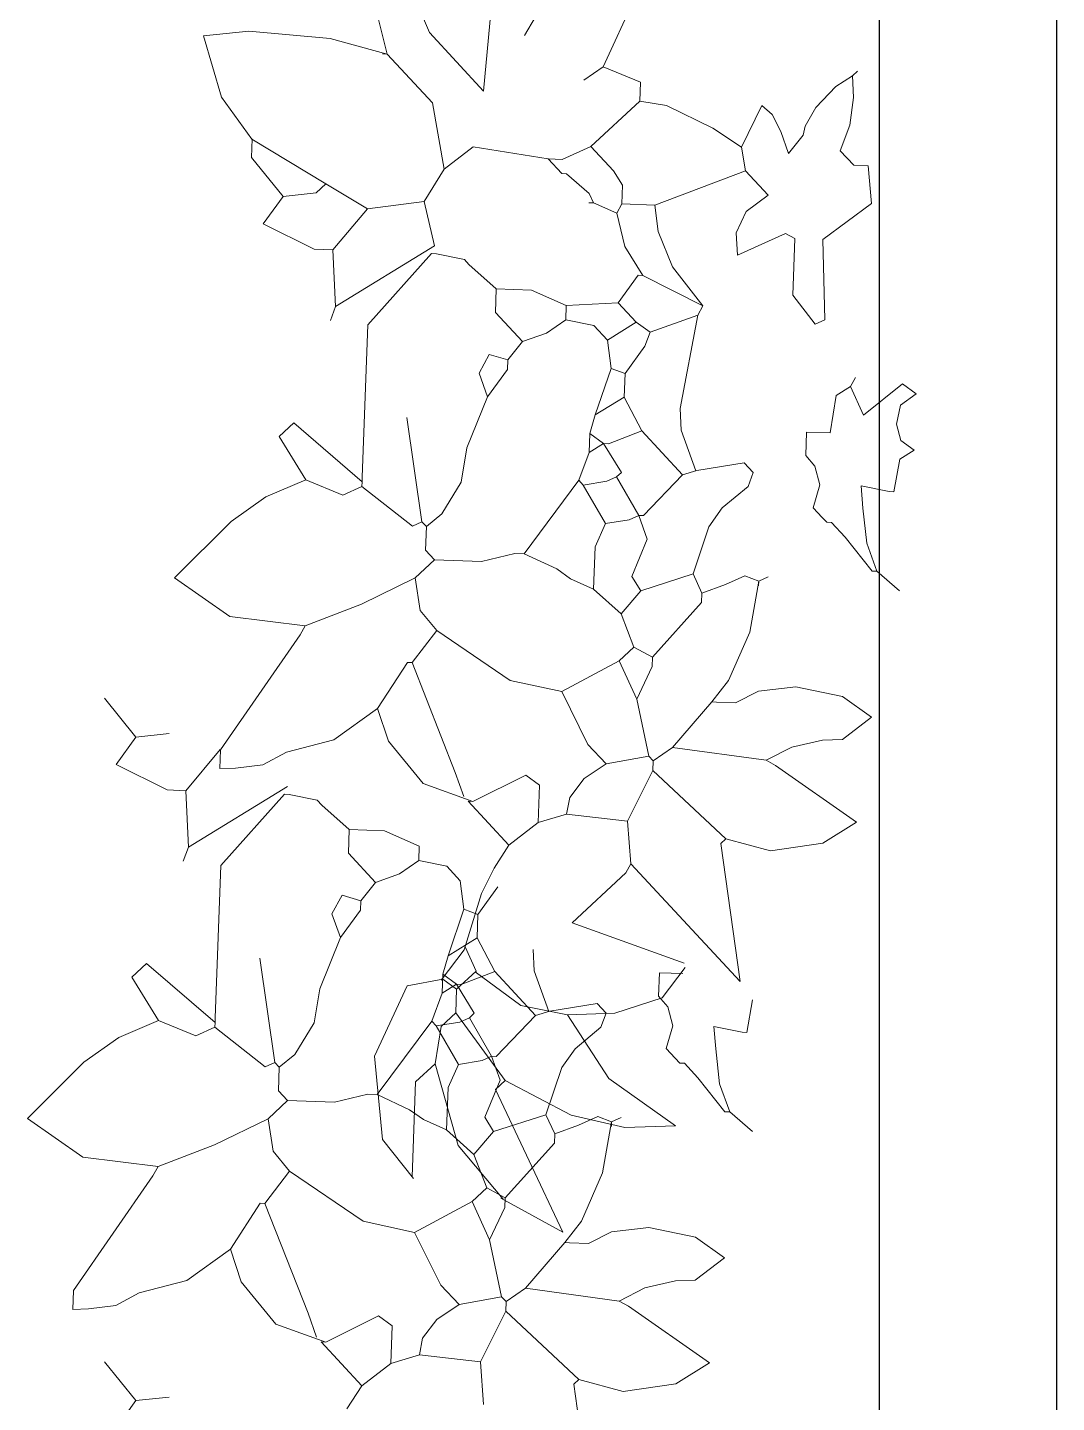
# Model space of a CAD drawing. Header units: millimetres. Extents: x 2667 to 2848, y -1 to 1765.
# Drawn here: x 2814.421 to 2815.001, y 1720.363 to 1721.138 of the extents above; entities that cross this region are included whole.
import ezdxf

# ---------------------------------------------------------------- set-up
doc = ezdxf.new("R2010")
doc.units = ezdxf.units.MM
doc.layers.add('PROIEZIONI', color=145, linetype='Continuous')
doc.layers.add('VERDE_giardino', color=74, linetype='Continuous', lineweight=9)

msp = doc.modelspace()

# ---------------------------------------------------------------- linework, layer by layer
at = {"layer": 'PROIEZIONI'}
for p, q in [((2814.90139, 1736.7425), (2814.90139, 1719.00637)), ((2815.00139, 1736.7425), (2815.00139, 1719.00637))]:
    msp.add_line(p, q, dxfattribs=at)
at = {"layer": 'VERDE_giardino'}
for p, q in [((2814.74592, 1721.11584), (2814.77474, 1721.17848)), ((2814.64795, 1721.13504), (2814.63286, 1721.17122)), ((2814.68405, 1721.16342), (2814.67842, 1721.10208)), ((2814.71841, 1721.16196), (2814.70145, 1721.13339)), ((2814.61486, 1721.16042), (2814.62411, 1721.12293)), ((2814.52054, 1721.1332), (2814.54618, 1721.13593)), ((2814.53078, 1721.09871), (2814.52054, 1721.1332)), ((2814.54618, 1721.13593), (2814.59199, 1721.13182)), ((2814.59199, 1721.13182), (2814.62411, 1721.12293)), ((2814.67842, 1721.10208), (2814.64795, 1721.13504)), ((2814.62411, 1721.12293), (2814.62146, 1721.12303)), ((2814.62411, 1721.12293), (2814.64965, 1721.09547)), ((2814.74592, 1721.11584), (2814.73503, 1721.10828)), ((2814.74592, 1721.11584), (2814.76684, 1721.10712)), ((2814.88639, 1721.11073), (2814.87696, 1721.10462)), ((2814.88639, 1721.11072), (2814.88913, 1721.11328)), ((2814.88695, 1721.09841), (2814.88639, 1721.11073)), ((2814.76684, 1721.10712), (2814.76645, 1721.09652)), ((2814.87696, 1721.10462), (2814.86581, 1721.09284)), ((2814.54778, 1721.07494), (2814.53078, 1721.09871)), ((2814.64965, 1721.09547), (2814.65624, 1721.05807)), ((2814.73898, 1721.07098), (2814.76645, 1721.09652)), ((2814.78159, 1721.09396), (2814.76645, 1721.09652)), ((2814.80768, 1721.08131), (2814.78159, 1721.09396)), ((2814.82388, 1721.07054), (2814.83535, 1721.09401)), ((2814.84115, 1721.08886), (2814.83535, 1721.09401)), ((2814.86581, 1721.09284), (2814.85981, 1721.08233)), ((2814.88485, 1721.08288), (2814.88695, 1721.09841)), ((2814.84592, 1721.07943), (2814.84115, 1721.08886)), ((2814.82388, 1721.07054), (2814.80768, 1721.08131)), ((2814.85029, 1721.06692), (2814.84592, 1721.07943)), ((2814.85862, 1721.07724), (2814.85029, 1721.06692)), ((2814.85981, 1721.08233), (2814.85862, 1721.07724)), ((2814.87954, 1721.06852), (2814.88485, 1721.08288)), ((2814.54768, 1721.06469), (2814.54807, 1721.07528)), ((2814.58961, 1721.04989), (2814.54778, 1721.07494)), ((2814.65624, 1721.05807), (2814.67263, 1721.07075)), ((2814.71484, 1721.0639), (2814.67263, 1721.07075)), ((2814.72279, 1721.06361), (2814.73898, 1721.07098)), ((2814.73898, 1721.07098), (2814.75175, 1721.05725)), ((2814.82388, 1721.07054), (2814.82605, 1721.05719)), ((2814.56546, 1721.04281), (2814.54768, 1721.06469)), ((2814.71484, 1721.0639), (2814.7225, 1721.05566)), ((2814.71484, 1721.0639), (2814.72279, 1721.06361)), ((2814.8872, 1721.06028), (2814.87954, 1721.06852)), ((2814.65624, 1721.05807), (2814.64497, 1721.03991)), ((2814.7225, 1721.05566), (2814.72515, 1721.05556)), ((2814.72515, 1721.05556), (2814.73801, 1721.04448)), ((2814.75175, 1721.05725), (2814.75676, 1721.04911)), ((2814.77492, 1721.03782), (2814.82605, 1721.05719)), ((2814.82605, 1721.05719), (2814.83882, 1721.04346)), ((2814.89515, 1721.05999), (2814.8872, 1721.06028)), ((2814.89515, 1721.05999), (2814.89703, 1721.03869)), ((2814.58411, 1721.04478), (2814.58961, 1721.04989)), ((2814.58961, 1721.04989), (2814.61297, 1721.03576)), ((2814.75676, 1721.04911), (2814.75638, 1721.0385)), ((2814.56546, 1721.04281), (2814.55428, 1721.02729)), ((2814.56546, 1721.04281), (2814.58411, 1721.04478)), ((2814.61297, 1721.03576), (2814.64497, 1721.03991)), ((2814.64497, 1721.03991), (2814.6508, 1721.01501)), ((2814.73782, 1721.03918), (2814.74047, 1721.03908)), ((2814.73801, 1721.04448), (2814.74047, 1721.03908)), ((2814.74047, 1721.03908), (2814.75353, 1721.0333)), ((2814.75353, 1721.0333), (2814.75638, 1721.0385)), ((2814.75638, 1721.0385), (2814.77492, 1721.03782)), ((2814.83882, 1721.04346), (2814.8264, 1721.03432)), ((2814.89703, 1721.03869), (2814.86975, 1721.01845)), ((2814.59355, 1721.01259), (2814.61297, 1721.03576)), ((2814.75353, 1721.0333), (2814.75815, 1721.01455)), ((2814.77696, 1721.02296), (2814.77492, 1721.03782)), ((2814.8264, 1721.03432), (2814.82086, 1721.02234)), ((2814.55428, 1721.02729), (2814.58295, 1721.01297)), ((2814.78492, 1721.00317), (2814.77696, 1721.02296)), ((2814.59505, 1720.98069), (2814.6508, 1721.01501)), ((2814.82086, 1721.02234), (2814.82166, 1721.00959)), ((2814.82166, 1721.00959), (2814.84865, 1721.02188)), ((2814.84865, 1721.02188), (2814.85385, 1721.01903)), ((2814.85385, 1721.01903), (2814.85269, 1720.98722)), ((2814.86975, 1721.01845), (2814.87076, 1720.9733)), ((2814.58295, 1721.01297), (2814.59355, 1721.01259)), ((2814.59355, 1721.01259), (2814.59505, 1720.98069)), ((2814.6492, 1721.01056), (2814.61325, 1720.97047)), ((2814.65186, 1721.01046), (2814.6492, 1721.01056)), ((2814.65186, 1721.01046), (2814.66766, 1721.00724)), ((2814.66766, 1721.00724), (2814.67021, 1721.00449)), ((2814.75815, 1721.01455), (2814.76817, 1720.99826)), ((2814.67021, 1721.00449), (2814.68563, 1720.99066)), ((2814.80205, 1720.98111), (2814.78492, 1721.00317)), ((2814.75435, 1720.98285), (2814.76553, 1720.99836)), ((2814.76553, 1720.99836), (2814.76817, 1720.99826)), ((2814.76817, 1720.99826), (2814.80205, 1720.98111)), ((2814.68563, 1720.99066), (2814.68515, 1720.97741)), ((2814.68563, 1720.99066), (2814.70554, 1720.98998)), ((2814.70554, 1720.98998), (2814.7251, 1720.98126)), ((2814.85269, 1720.98722), (2814.86537, 1720.97084)), ((2814.59505, 1720.98069), (2814.5921, 1720.97284)), ((2814.68515, 1720.97741), (2814.70047, 1720.96093)), ((2814.72481, 1720.97331), (2814.7251, 1720.98126)), ((2814.7251, 1720.98126), (2814.75435, 1720.98285)), ((2814.75435, 1720.98285), (2814.76456, 1720.97186)), ((2814.7992, 1720.97591), (2814.80205, 1720.98111)), ((2814.61325, 1720.97047), (2814.61012, 1720.88461)), ((2814.71392, 1720.96575), (2814.72481, 1720.97331)), ((2814.72481, 1720.97331), (2814.74061, 1720.97008)), ((2814.74061, 1720.97008), (2814.74827, 1720.96184)), ((2814.74827, 1720.96184), (2814.76456, 1720.97186)), ((2814.76456, 1720.97186), (2814.77232, 1720.96627)), ((2814.77232, 1720.96627), (2814.7992, 1720.97591)), ((2814.7992, 1720.97591), (2814.78932, 1720.92319)), ((2814.86537, 1720.97084), (2814.87076, 1720.9733)), ((2814.69214, 1720.95062), (2814.70047, 1720.96093)), ((2814.70047, 1720.96093), (2814.71392, 1720.96575)), ((2814.74827, 1720.96184), (2814.75034, 1720.94584)), ((2814.76938, 1720.95841), (2814.77232, 1720.96627)), ((2814.67594, 1720.94325), (2814.68163, 1720.95365)), ((2814.68163, 1720.95365), (2814.69214, 1720.95062)), ((2814.75819, 1720.9429), (2814.76938, 1720.95841)), ((2814.68076, 1720.9298), (2814.69194, 1720.94531)), ((2814.69194, 1720.94531), (2814.69214, 1720.95062)), ((2814.74142, 1720.91963), (2814.75034, 1720.94584)), ((2814.75034, 1720.94584), (2814.75819, 1720.9429)), ((2814.68076, 1720.9298), (2814.67594, 1720.94325)), ((2814.75771, 1720.92965), (2814.75819, 1720.9429)), ((2814.88816, 1720.94082), (2814.88531, 1720.93562)), ((2814.6691, 1720.90104), (2814.68076, 1720.9298)), ((2814.74142, 1720.91963), (2814.75771, 1720.92965)), ((2814.75771, 1720.92965), (2814.76764, 1720.91071)), ((2814.87374, 1720.9095), (2814.87716, 1720.9306)), ((2814.87716, 1720.9306), (2814.88531, 1720.93562)), ((2814.88531, 1720.93562), (2814.89268, 1720.91943)), ((2814.89268, 1720.91943), (2814.91456, 1720.9372)), ((2814.91341, 1720.92522), (2814.92232, 1720.93162)), ((2814.91456, 1720.9372), (2814.92232, 1720.93162)), ((2814.78932, 1720.92319), (2814.7899, 1720.91114)), ((2814.91112, 1720.91443), (2814.91341, 1720.92522)), ((2814.56319, 1720.90755), (2814.57143, 1720.91521)), ((2814.57143, 1720.91521), (2814.61002, 1720.88196)), ((2814.6437, 1720.8595), (2814.63523, 1720.91819)), ((2814.73839, 1720.90913), (2814.74142, 1720.91963)), ((2814.91364, 1720.90527), (2814.91112, 1720.91443)), ((2814.57822, 1720.88312), (2814.56319, 1720.90755)), ((2814.738, 1720.89853), (2814.73839, 1720.90913)), ((2814.73839, 1720.90913), (2814.74615, 1720.90353)), ((2814.7488, 1720.90344), (2814.76764, 1720.91071)), ((2814.76764, 1720.91071), (2814.79062, 1720.88599)), ((2814.7899, 1720.91114), (2814.79808, 1720.88817)), ((2814.86001, 1720.89673), (2814.86049, 1720.90999)), ((2814.86049, 1720.90999), (2814.87374, 1720.9095)), ((2814.6691, 1720.90104), (2814.66586, 1720.88175)), ((2814.73212, 1720.88282), (2814.738, 1720.89853)), ((2814.738, 1720.89853), (2814.74615, 1720.90353)), ((2814.74615, 1720.90353), (2814.75617, 1720.88725)), ((2814.74615, 1720.90353), (2814.7488, 1720.90344)), ((2814.91302, 1720.8948), (2814.92116, 1720.89981)), ((2814.92116, 1720.89981), (2814.91364, 1720.90527)), ((2814.79867, 1720.88836), (2814.82536, 1720.89269)), ((2814.82536, 1720.89269), (2814.83047, 1720.8872)), ((2814.86514, 1720.89071), (2814.86001, 1720.89673)), ((2814.90969, 1720.87635), (2814.91302, 1720.8948)), ((2814.55577, 1720.87358), (2814.57822, 1720.88312)), ((2814.57822, 1720.88312), (2814.59913, 1720.87439)), ((2814.61002, 1720.88196), (2814.61012, 1720.88461)), ((2814.74802, 1720.88224), (2814.75342, 1720.88469)), ((2814.75617, 1720.88725), (2814.75342, 1720.88469)), ((2814.75342, 1720.88469), (2814.7659, 1720.86301)), ((2814.76855, 1720.86291), (2814.79062, 1720.88599)), ((2814.79062, 1720.88599), (2814.79867, 1720.88836)), ((2814.83047, 1720.8872), (2814.82753, 1720.87934)), ((2814.86808, 1720.88018), (2814.86514, 1720.89071)), ((2814.59913, 1720.87439), (2814.60992, 1720.87931)), ((2814.60992, 1720.87931), (2814.61002, 1720.88196)), ((2814.60992, 1720.87931), (2814.63831, 1720.85704)), ((2814.66586, 1720.88175), (2814.65499, 1720.86387)), ((2814.70143, 1720.84147), (2814.73212, 1720.88282)), ((2814.73212, 1720.88282), (2814.73468, 1720.88007)), ((2814.73468, 1720.88007), (2814.74802, 1720.88224)), ((2814.73468, 1720.88007), (2814.74715, 1720.85839)), ((2814.82753, 1720.87934), (2814.81299, 1720.86723)), ((2814.86425, 1720.86738), (2814.86808, 1720.88018)), ((2814.89123, 1720.87967), (2814.90704, 1720.87645)), ((2814.8923, 1720.86706), (2814.89123, 1720.87967)), ((2814.90704, 1720.87645), (2814.90969, 1720.87635)), ((2814.53611, 1720.85967), (2814.55577, 1720.87358)), ((2814.65499, 1720.86387), (2814.64626, 1720.85675)), ((2814.74715, 1720.85839), (2814.7605, 1720.86055)), ((2814.7605, 1720.86055), (2814.7659, 1720.86301)), ((2814.7659, 1720.86301), (2814.77072, 1720.84957)), ((2814.7659, 1720.86301), (2814.76855, 1720.86291)), ((2814.81299, 1720.86723), (2814.80548, 1720.85662)), ((2814.86936, 1720.8619), (2814.86425, 1720.86738)), ((2814.86936, 1720.8619), (2814.87191, 1720.85914)), ((2814.89443, 1720.84749), (2814.8923, 1720.86706)), ((2814.50431, 1720.82792), (2814.53611, 1720.85967)), ((2814.63831, 1720.85704), (2814.6437, 1720.8595)), ((2814.6437, 1720.8595), (2814.64626, 1720.85675)), ((2814.64626, 1720.85675), (2814.64577, 1720.8435)), ((2814.74138, 1720.84533), (2814.74715, 1720.85839)), ((2814.80548, 1720.85662), (2814.79655, 1720.83005)), ((2814.87191, 1720.85914), (2814.87456, 1720.85905)), ((2814.87456, 1720.85905), (2814.88222, 1720.85081)), ((2814.74051, 1720.82148), (2814.74138, 1720.84533)), ((2814.77072, 1720.84957), (2814.76199, 1720.82865)), ((2814.88222, 1720.85081), (2814.89744, 1720.83168)), ((2814.9001, 1720.83158), (2814.89443, 1720.84749)), ((2814.63989, 1720.82779), (2814.65088, 1720.83801)), ((2814.64577, 1720.8435), (2814.65088, 1720.83801)), ((2814.65088, 1720.83801), (2814.67738, 1720.83705)), ((2814.67738, 1720.83705), (2814.69613, 1720.84167)), ((2814.69613, 1720.84167), (2814.70143, 1720.84147)), ((2814.70143, 1720.84147), (2814.71969, 1720.83285)), ((2814.71969, 1720.83285), (2814.72745, 1720.82726)), ((2814.76701, 1720.82051), (2814.79655, 1720.83005)), ((2814.79655, 1720.83005), (2814.80146, 1720.81925)), ((2814.8149, 1720.82407), (2814.82569, 1720.82898)), ((2814.82569, 1720.82898), (2814.83355, 1720.82605)), ((2814.89744, 1720.83168), (2814.9001, 1720.83158)), ((2814.9001, 1720.83158), (2814.91296, 1720.8205)), ((2814.53543, 1720.80607), (2814.50431, 1720.82792)), ((2814.63989, 1720.82779), (2814.60974, 1720.81312)), ((2814.6428, 1720.80947), (2814.63989, 1720.82779)), ((2814.72745, 1720.82726), (2814.74051, 1720.82148)), ((2814.74051, 1720.82148), (2814.75593, 1720.80764)), ((2814.76199, 1720.82865), (2814.76701, 1720.82051)), ((2814.80146, 1720.81925), (2814.8149, 1720.82407)), ((2814.82849, 1720.7973), (2814.83355, 1720.82605)), ((2814.83345, 1720.8234), (2814.83355, 1720.82605)), ((2814.83355, 1720.82605), (2814.83895, 1720.8285)), ((2814.75593, 1720.80764), (2814.76701, 1720.82051)), ((2814.77361, 1720.78311), (2814.80126, 1720.81395)), ((2814.80126, 1720.81395), (2814.80146, 1720.81925)), ((2814.57787, 1720.80087), (2814.53543, 1720.80607)), ((2814.60974, 1720.81312), (2814.57787, 1720.80087)), ((2814.65208, 1720.79816), (2814.6428, 1720.80947)), ((2814.75593, 1720.80764), (2814.7632, 1720.7888)), ((2814.57503, 1720.79566), (2814.57787, 1720.80087)), ((2814.63815, 1720.78009), (2814.65208, 1720.79816)), ((2814.65208, 1720.79816), (2814.69352, 1720.77011)), ((2814.53022, 1720.73096), (2814.57503, 1720.79566)), ((2814.81658, 1720.77008), (2814.82849, 1720.7973)), ((2814.75496, 1720.78114), (2814.7632, 1720.7888)), ((2814.7632, 1720.7888), (2814.77361, 1720.78311)), ((2814.77341, 1720.77782), (2814.77361, 1720.78311)), ((2814.61864, 1720.75426), (2814.63551, 1720.78018)), ((2814.63551, 1720.78018), (2814.63815, 1720.78009)), ((2814.63815, 1720.78009), (2814.66243, 1720.71817)), ((2814.72248, 1720.76375), (2814.75496, 1720.78114)), ((2814.75496, 1720.78114), (2814.76479, 1720.75955)), ((2814.76479, 1720.75955), (2814.77341, 1720.77782)), ((2814.69352, 1720.77011), (2814.72248, 1720.76375)), ((2814.80719, 1720.75801), (2814.81658, 1720.77008)), ((2814.48255, 1720.73816), (2814.46477, 1720.76004)), ((2814.72248, 1720.76375), (2814.73732, 1720.73402)), ((2814.76479, 1720.75955), (2814.77158, 1720.72746)), ((2814.83345, 1720.76403), (2814.82044, 1720.75752)), ((2814.85444, 1720.76644), (2814.83345, 1720.76403)), ((2814.88083, 1720.76094), (2814.85444, 1720.76644)), ((2814.8971, 1720.74943), (2814.88083, 1720.76094)), ((2814.59411, 1720.73658), (2814.61864, 1720.75426)), ((2814.62479, 1720.73579), (2814.61864, 1720.75426)), ((2814.78502, 1720.73228), (2814.80719, 1720.75801)), ((2814.80719, 1720.75801), (2814.80984, 1720.75791)), ((2814.82044, 1720.75752), (2814.80984, 1720.75791)), ((2814.8971, 1720.74943), (2814.88072, 1720.73675)), ((2814.48255, 1720.73816), (2814.47136, 1720.72265)), ((2814.48255, 1720.73816), (2814.5012, 1720.74013)), ((2814.56731, 1720.7296), (2814.59411, 1720.73658)), ((2814.85225, 1720.73252), (2814.86949, 1720.73642)), ((2814.86949, 1720.73642), (2814.88072, 1720.73675)), ((2814.51064, 1720.70794), (2814.53006, 1720.73112)), ((2814.52983, 1720.72035), (2814.53022, 1720.73096)), ((2814.56731, 1720.7296), (2814.55409, 1720.72253)), ((2814.64435, 1720.71193), (2814.62479, 1720.73579)), ((2814.73732, 1720.73402), (2814.74753, 1720.72303)), ((2814.77413, 1720.72472), (2814.78502, 1720.73228)), ((2814.78502, 1720.73228), (2814.83783, 1720.72505)), ((2814.83783, 1720.72505), (2814.85225, 1720.73252)), ((2814.47136, 1720.72265), (2814.50004, 1720.70833)), ((2814.5387, 1720.72065), (2814.52983, 1720.72035)), ((2814.55409, 1720.72253), (2814.5387, 1720.72065)), ((2814.74753, 1720.72303), (2814.73509, 1720.71472)), ((2814.74753, 1720.72303), (2814.77158, 1720.72746)), ((2814.77158, 1720.72746), (2814.77413, 1720.72472)), ((2814.77394, 1720.71941), (2814.77413, 1720.72472)), ((2814.83783, 1720.72505), (2814.84304, 1720.7222)), ((2814.84304, 1720.7222), (2814.88872, 1720.69022)), ((2814.66243, 1720.71817), (2814.66725, 1720.70473)), ((2814.67246, 1720.70189), (2814.70219, 1720.71672)), ((2814.70219, 1720.71672), (2814.70994, 1720.71113)), ((2814.73509, 1720.71472), (2814.72704, 1720.70404)), ((2814.75963, 1720.69075), (2814.77394, 1720.71941)), ((2814.77394, 1720.71941), (2814.81499, 1720.68077)), ((2814.50004, 1720.70833), (2814.51064, 1720.70794)), ((2814.51064, 1720.70794), (2814.51213, 1720.67605)), ((2814.51213, 1720.67605), (2814.56788, 1720.71037)), ((2814.56629, 1720.70592), (2814.53033, 1720.66583)), ((2814.56895, 1720.70582), (2814.56629, 1720.70592)), ((2814.56895, 1720.70582), (2814.58475, 1720.70259)), ((2814.67246, 1720.70189), (2814.64435, 1720.71193)), ((2814.70994, 1720.71113), (2814.70917, 1720.68993)), ((2814.58475, 1720.70259), (2814.5873, 1720.69985)), ((2814.5873, 1720.69985), (2814.60272, 1720.68602)), ((2814.6698, 1720.70198), (2814.69279, 1720.67726)), ((2814.6698, 1720.70198), (2814.67246, 1720.70189)), ((2814.72704, 1720.70404), (2814.72527, 1720.69465)), ((2814.69279, 1720.67726), (2814.70917, 1720.68993)), ((2814.70917, 1720.68993), (2814.72527, 1720.69465)), ((2814.72527, 1720.69465), (2814.75963, 1720.69075)), ((2814.75963, 1720.69075), (2814.76141, 1720.6668)), ((2814.88872, 1720.69022), (2814.86975, 1720.67838)), ((2814.60272, 1720.68602), (2814.60224, 1720.67276)), ((2814.60272, 1720.68602), (2814.62263, 1720.68533)), ((2814.62263, 1720.68533), (2814.64218, 1720.67662)), ((2814.51213, 1720.67605), (2814.50919, 1720.66819)), ((2814.64189, 1720.66867), (2814.64218, 1720.67662)), ((2814.69279, 1720.67726), (2814.68435, 1720.6643)), ((2814.81224, 1720.67821), (2814.81499, 1720.68077)), ((2814.82306, 1720.60049), (2814.81224, 1720.67821)), ((2814.84015, 1720.67402), (2814.81499, 1720.68077)), ((2814.86975, 1720.67838), (2814.84015, 1720.67402)), ((2814.60224, 1720.67276), (2814.61756, 1720.65628)), ((2814.63101, 1720.6611), (2814.64189, 1720.66867)), ((2814.64189, 1720.66867), (2814.6577, 1720.66544)), ((2814.75856, 1720.66159), (2814.76141, 1720.6668)), ((2814.76141, 1720.6668), (2814.82306, 1720.60049)), ((2814.53033, 1720.66583), (2814.5272, 1720.57996)), ((2814.61756, 1720.65628), (2814.63101, 1720.6611)), ((2814.6577, 1720.66544), (2814.66536, 1720.6572)), ((2814.68435, 1720.6643), (2814.67733, 1720.65008)), ((2814.72835, 1720.6335), (2814.75856, 1720.66159)), ((2814.60922, 1720.64597), (2814.61756, 1720.65628)), ((2814.66536, 1720.6572), (2814.66743, 1720.6412)), ((2814.67528, 1720.63826), (2814.68647, 1720.65377)), ((2814.59303, 1720.6386), (2814.59872, 1720.64901)), ((2814.59872, 1720.64901), (2814.60922, 1720.64597)), ((2814.60903, 1720.64067), (2814.60922, 1720.64597)), ((2814.67733, 1720.65008), (2814.66749, 1720.61827)), ((2814.59785, 1720.62515), (2814.59303, 1720.6386)), ((2814.59785, 1720.62515), (2814.60903, 1720.64067)), ((2814.65851, 1720.61498), (2814.66743, 1720.6412)), ((2814.66743, 1720.6412), (2814.67528, 1720.63826)), ((2814.6748, 1720.62501), (2814.67528, 1720.63826)), ((2814.7915, 1720.61084), (2814.72835, 1720.6335)), ((2814.58618, 1720.59639), (2814.59785, 1720.62515)), ((2814.65851, 1720.61498), (2814.6748, 1720.62501)), ((2814.66803, 1720.62001), (2814.67428, 1720.60628)), ((2814.6748, 1720.62501), (2814.68473, 1720.60607)), ((2814.56079, 1720.55485), (2814.55231, 1720.61355)), ((2814.66749, 1720.61827), (2814.65461, 1720.60119)), ((2814.65548, 1720.60448), (2814.65851, 1720.61498)), ((2814.70641, 1720.61855), (2814.70698, 1720.60649)), ((2814.48027, 1720.6029), (2814.48851, 1720.61057)), ((2814.48851, 1720.61057), (2814.52711, 1720.57731)), ((2814.65509, 1720.59388), (2814.65548, 1720.60448)), ((2814.65548, 1720.60448), (2814.66323, 1720.59889)), ((2814.67428, 1720.60628), (2814.66329, 1720.59606)), ((2814.66588, 1720.59879), (2814.68473, 1720.60607)), ((2814.69954, 1720.58688), (2814.67368, 1720.60586)), ((2814.68473, 1720.60607), (2814.70771, 1720.58135)), ((2814.70698, 1720.60649), (2814.71517, 1720.58353)), ((2814.77709, 1720.59209), (2814.77758, 1720.60534)), ((2814.77758, 1720.60534), (2814.79083, 1720.60486)), ((2814.77916, 1720.59129), (2814.792, 1720.60832)), ((2814.49531, 1720.57847), (2814.48027, 1720.6029)), ((2814.58618, 1720.59639), (2814.58294, 1720.57711)), ((2814.63536, 1720.59794), (2814.61703, 1720.55831)), ((2814.63536, 1720.59794), (2814.65554, 1720.60166)), ((2814.65509, 1720.59388), (2814.66323, 1720.59889)), ((2814.65554, 1720.60166), (2814.66329, 1720.59606)), ((2814.66323, 1720.59889), (2814.67325, 1720.5826)), ((2814.66323, 1720.59889), (2814.66588, 1720.59879)), ((2814.64921, 1720.57818), (2814.65509, 1720.59388)), ((2814.66281, 1720.58282), (2814.66329, 1720.59606)), ((2814.75236, 1720.58254), (2814.77916, 1720.59129)), ((2814.78223, 1720.58607), (2814.77709, 1720.59209)), ((2814.82678, 1720.5717), (2814.8301, 1720.59016)), ((2814.65457, 1720.57516), (2814.66281, 1720.58282)), ((2814.66281, 1720.58282), (2814.69061, 1720.54465)), ((2814.67325, 1720.5826), (2814.67051, 1720.58005)), ((2814.68564, 1720.55827), (2814.70771, 1720.58135)), ((2814.72584, 1720.58157), (2814.69954, 1720.58688)), ((2814.70771, 1720.58135), (2814.71576, 1720.58371)), ((2814.71576, 1720.58371), (2814.74245, 1720.58804)), ((2814.72584, 1720.58157), (2814.75236, 1720.58254)), ((2814.74898, 1720.54572), (2814.72584, 1720.58157)), ((2814.74245, 1720.58804), (2814.74756, 1720.58255)), ((2814.74756, 1720.58255), (2814.74462, 1720.5747)), ((2814.78517, 1720.57554), (2814.78223, 1720.58607)), ((2814.47285, 1720.56893), (2814.49531, 1720.57847)), ((2814.49531, 1720.57847), (2814.51622, 1720.56975)), ((2814.51622, 1720.56975), (2814.52701, 1720.57467)), ((2814.52701, 1720.57467), (2814.52711, 1720.57731)), ((2814.52701, 1720.57467), (2814.55539, 1720.5524)), ((2814.52711, 1720.57731), (2814.5272, 1720.57996)), ((2814.58294, 1720.57711), (2814.57208, 1720.55922)), ((2814.61852, 1720.53683), (2814.64921, 1720.57818)), ((2814.64921, 1720.57818), (2814.65177, 1720.57542)), ((2814.65115, 1720.55405), (2814.65457, 1720.57516)), ((2814.65177, 1720.57542), (2814.66511, 1720.5776)), ((2814.65177, 1720.57542), (2814.66424, 1720.55374)), ((2814.66511, 1720.5776), (2814.67051, 1720.58005)), ((2814.67051, 1720.58005), (2814.68299, 1720.55836)), ((2814.74462, 1720.5747), (2814.73008, 1720.56258)), ((2814.78134, 1720.56274), (2814.78517, 1720.57554)), ((2814.80832, 1720.57503), (2814.82412, 1720.5718)), ((2814.80938, 1720.56241), (2814.80832, 1720.57503)), ((2814.4532, 1720.55502), (2814.47285, 1720.56893)), ((2814.82412, 1720.5718), (2814.82678, 1720.5717)), ((2814.57208, 1720.55922), (2814.56334, 1720.55211)), ((2814.61703, 1720.55831), (2814.62143, 1720.51148)), ((2814.67759, 1720.55591), (2814.68299, 1720.55836)), ((2814.68299, 1720.55836), (2814.6878, 1720.54492)), ((2814.68299, 1720.55836), (2814.68564, 1720.55827)), ((2814.73008, 1720.56258), (2814.72257, 1720.55198)), ((2814.78645, 1720.55725), (2814.78134, 1720.56274)), ((2814.81152, 1720.54284), (2814.80938, 1720.56241)), ((2814.4214, 1720.52328), (2814.4532, 1720.55502)), ((2814.55539, 1720.5524), (2814.56079, 1720.55485)), ((2814.56079, 1720.55485), (2814.56334, 1720.55211)), ((2814.56334, 1720.55211), (2814.56286, 1720.53886)), ((2814.64016, 1720.54384), (2814.65115, 1720.55405)), ((2814.66408, 1720.50798), (2814.65115, 1720.55405)), ((2814.65846, 1720.54068), (2814.66424, 1720.55374)), ((2814.66424, 1720.55374), (2814.67759, 1720.55591)), ((2814.72257, 1720.55198), (2814.71363, 1720.5254)), ((2814.78645, 1720.55725), (2814.789, 1720.5545)), ((2814.789, 1720.5545), (2814.79164, 1720.5544)), ((2814.79164, 1720.5544), (2814.7993, 1720.54616)), ((2814.63821, 1720.49032), (2814.64016, 1720.54384)), ((2814.6878, 1720.54492), (2814.67908, 1720.52401)), ((2814.69061, 1720.54465), (2814.68512, 1720.53954)), ((2814.69061, 1720.54465), (2814.72786, 1720.5251)), ((2814.78671, 1720.51907), (2814.74898, 1720.54572)), ((2814.7993, 1720.54616), (2814.81453, 1720.52704)), ((2814.81719, 1720.52694), (2814.81152, 1720.54284)), ((2814.56286, 1720.53886), (2814.56796, 1720.53337)), ((2814.59447, 1720.5324), (2814.61321, 1720.53702)), ((2814.61321, 1720.53702), (2814.61852, 1720.53683)), ((2814.61852, 1720.53683), (2814.63678, 1720.5282)), ((2814.65759, 1720.51683), (2814.65846, 1720.54068)), ((2814.68512, 1720.53954), (2814.72322, 1720.45925)), ((2814.55698, 1720.52315), (2814.56796, 1720.53337)), ((2814.56796, 1720.53337), (2814.59447, 1720.5324)), ((2814.63678, 1720.5282), (2814.64453, 1720.52262)), ((2814.81453, 1720.52704), (2814.81719, 1720.52694)), ((2814.81719, 1720.52694), (2814.83005, 1720.51586)), ((2814.45252, 1720.50143), (2814.4214, 1720.52328)), ((2814.55698, 1720.52315), (2814.52682, 1720.50847)), ((2814.55988, 1720.50483), (2814.55698, 1720.52315)), ((2814.64453, 1720.52262), (2814.65759, 1720.51683)), ((2814.67908, 1720.52401), (2814.68409, 1720.51587)), ((2814.68409, 1720.51587), (2814.71363, 1720.5254)), ((2814.71363, 1720.5254), (2814.71854, 1720.51461)), ((2814.71854, 1720.51461), (2814.73199, 1720.51943)), ((2814.72786, 1720.5251), (2814.75816, 1720.51816)), ((2814.73199, 1720.51943), (2814.74278, 1720.52434)), ((2814.74278, 1720.52434), (2814.75064, 1720.5214)), ((2814.74558, 1720.49266), (2814.75064, 1720.5214)), ((2814.75054, 1720.51875), (2814.75064, 1720.5214)), ((2814.75064, 1720.5214), (2814.75603, 1720.52386)), ((2814.75816, 1720.51816), (2814.78671, 1720.51907)), ((2814.62143, 1720.51148), (2814.63896, 1720.48945)), ((2814.65759, 1720.51683), (2814.67301, 1720.503)), ((2814.67301, 1720.503), (2814.68409, 1720.51587)), ((2814.71835, 1720.50931), (2814.71854, 1720.51461)), ((2814.52682, 1720.50847), (2814.49496, 1720.49622)), ((2814.56917, 1720.49352), (2814.55988, 1720.50483)), ((2814.68947, 1720.47789), (2814.66408, 1720.50798)), ((2814.69069, 1720.47847), (2814.71835, 1720.50931)), ((2814.49496, 1720.49622), (2814.45252, 1720.50143)), ((2814.49212, 1720.49102), (2814.49496, 1720.49622)), ((2814.67301, 1720.503), (2814.68029, 1720.48416)), ((2814.44731, 1720.42631), (2814.49212, 1720.49102)), ((2814.55524, 1720.47544), (2814.56917, 1720.49352)), ((2814.56917, 1720.49352), (2814.61061, 1720.46547)), ((2814.73366, 1720.46544), (2814.74558, 1720.49266)), ((2814.67205, 1720.4765), (2814.68029, 1720.48416)), ((2814.68029, 1720.48416), (2814.69069, 1720.47847)), ((2814.53573, 1720.44962), (2814.55259, 1720.47554)), ((2814.55259, 1720.47554), (2814.55524, 1720.47544)), ((2814.55524, 1720.47544), (2814.57952, 1720.41353)), ((2814.63957, 1720.45911), (2814.67205, 1720.4765)), ((2814.67205, 1720.4765), (2814.68187, 1720.45491)), ((2814.68187, 1720.45491), (2814.6905, 1720.47317)), ((2814.6882, 1720.4784), (2814.72322, 1720.45925)), ((2814.6905, 1720.47317), (2814.69069, 1720.47847)), ((2814.61061, 1720.46547), (2814.63957, 1720.45911)), ((2814.72427, 1720.45336), (2814.73366, 1720.46544)), ((2814.63957, 1720.45911), (2814.65441, 1720.42937)), ((2814.75054, 1720.45938), (2814.73753, 1720.45288)), ((2814.77152, 1720.46179), (2814.75054, 1720.45938)), ((2814.79792, 1720.4563), (2814.77152, 1720.46179)), ((2814.5112, 1720.43194), (2814.53573, 1720.44962)), ((2814.54188, 1720.43115), (2814.53573, 1720.44962)), ((2814.68187, 1720.45491), (2814.68866, 1720.42282)), ((2814.70211, 1720.42764), (2814.72427, 1720.45336)), ((2814.72427, 1720.45336), (2814.72693, 1720.45327)), ((2814.73753, 1720.45288), (2814.72693, 1720.45327)), ((2814.81419, 1720.44478), (2814.79792, 1720.4563)), ((2814.81419, 1720.44478), (2814.79781, 1720.43211)), ((2814.44692, 1720.41571), (2814.44731, 1720.42631)), ((2814.4844, 1720.42496), (2814.5112, 1720.43194)), ((2814.56143, 1720.40728), (2814.54188, 1720.43115)), ((2814.65441, 1720.42937), (2814.66462, 1720.41839)), ((2814.69121, 1720.42007), (2814.70211, 1720.42764)), ((2814.70211, 1720.42764), (2814.75492, 1720.4204)), ((2814.75492, 1720.4204), (2814.76934, 1720.42787)), ((2814.76934, 1720.42787), (2814.78658, 1720.43178)), ((2814.78658, 1720.43178), (2814.79781, 1720.43211)), ((2814.4844, 1720.42496), (2814.47118, 1720.41788)), ((2814.66462, 1720.41839), (2814.65218, 1720.41007)), ((2814.66462, 1720.41839), (2814.68866, 1720.42282)), ((2814.68866, 1720.42282), (2814.69121, 1720.42007)), ((2814.69102, 1720.41477), (2814.69121, 1720.42007)), ((2814.75492, 1720.4204), (2814.76012, 1720.41756)), ((2814.45579, 1720.41601), (2814.44692, 1720.41571)), ((2814.47118, 1720.41788), (2814.45579, 1720.41601)), ((2814.57952, 1720.41353), (2814.58434, 1720.40008)), ((2814.58955, 1720.39724), (2814.61927, 1720.41208)), ((2814.61927, 1720.41208), (2814.62703, 1720.40649)), ((2814.67671, 1720.3861), (2814.69102, 1720.41477)), ((2814.69102, 1720.41477), (2814.73208, 1720.37613)), ((2814.76012, 1720.41756), (2814.80581, 1720.38558)), ((2814.58955, 1720.39724), (2814.56143, 1720.40728)), ((2814.62703, 1720.40649), (2814.62626, 1720.38528)), ((2814.65218, 1720.41007), (2814.64413, 1720.3994)), ((2814.58689, 1720.39734), (2814.60987, 1720.37262)), ((2814.58689, 1720.39734), (2814.58955, 1720.39724)), ((2814.64413, 1720.3994), (2814.64235, 1720.39001)), ((2814.62626, 1720.38528), (2814.64235, 1720.39001)), ((2814.64235, 1720.39001), (2814.67671, 1720.3861)), ((2814.48255, 1720.36432), (2814.46477, 1720.3862)), ((2814.60987, 1720.37262), (2814.62626, 1720.38528)), ((2814.67671, 1720.3861), (2814.67849, 1720.36216)), ((2814.80581, 1720.38558), (2814.78684, 1720.37374)), ((2814.60987, 1720.37262), (2814.60144, 1720.35965)), ((2814.72933, 1720.37357), (2814.73208, 1720.37613)), ((2814.74014, 1720.29584), (2814.72933, 1720.37357)), ((2814.75723, 1720.36938), (2814.73208, 1720.37613)), ((2814.78684, 1720.37374), (2814.75723, 1720.36938)), ((2814.48255, 1720.36432), (2814.47136, 1720.3488)), ((2814.48255, 1720.36432), (2814.5012, 1720.36629))]:
    msp.add_line(p, q, dxfattribs=at)
for centre, start, end in [((2814.61325, 1720.97047), 137.75721, 177.56019), ((2814.53033, 1720.66583), 137.75721, 177.56019), ((2814.63536, 1720.59794), 100.71749, 155.44648)]:
    msp.add_arc(centre, 0.000000331, start, end, dxfattribs=at)

doc.saveas('drawing.dxf')
